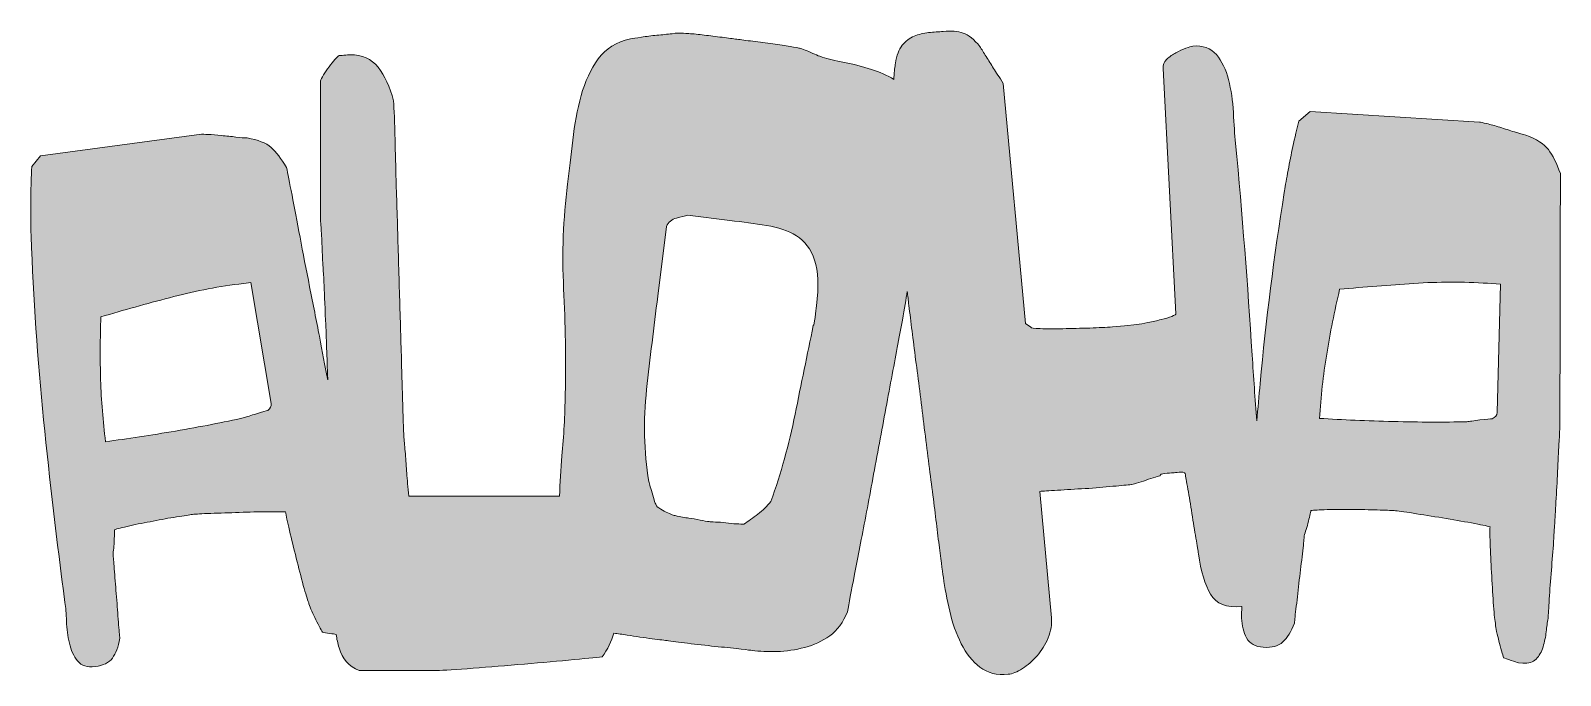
# Model space of a CAD drawing. Header units: inches. Extents: x 0 to 102, y 0 to 43.
import ezdxf

# ---------------------------------------------------------------- set-up
doc = ezdxf.new("R2010")
doc.units = ezdxf.units.IN
doc.header["$MEASUREMENT"] = 0
doc.layers.add('Layer 1', color=7, linetype='Continuous')

msp = doc.modelspace()

# ---------------------------------------------------------------- hatches: boundary and pattern name
at = {"layer": 'Layer 1', "true_color": 0xfcb950}
h = msp.add_hatch(color=31, dxfattribs=at)
h.dxf.hatch_style = 2
edge = h.paths.add_edge_path()
edge.add_spline(control_points=[(101.6, 31.33), (101.6, 32.21), (101.6, 32.86), (101.6, 33.27), (101.35, 33.96), (101.08, 34.49), (100.8, 34.86), (100.52, 35.23), (100.02, 35.55), (99.3, 35.82), (99.11, 35.86), (98.86, 35.94), (98.55, 36.03), (98.23, 36.13), (97.91, 36.23), (97.58, 36.34), (97.25, 36.44), (96.96, 36.52), (96.71, 36.58), (96.45, 36.64), (96.29, 36.68), (96.23, 36.68), (96.23, 36.68), (84.98, 37.38), (84.98, 37.38), (84.98, 37.38), (84.22, 36.75), (84.22, 36.75), (84.05, 35.99), (83.9, 35.36), (83.79, 34.86), (83.68, 34.35), (83.58, 33.83), (83.48, 33.29), (83.38, 32.75), (83.31, 32.32), (83.26, 32), (82.58, 27.75), (82.04, 23.53), (81.66, 19.32), (81.58, 18.49), (81.51, 17.67), (81.44, 16.84), (81.32, 18.3), (81.22, 19.76), (81.13, 21.21), (80.83, 25.88), (80.47, 30.56), (80.03, 35.27), (79.97, 35.86), (79.92, 36.54), (79.88, 37.32), (79.84, 38.1), (79.73, 38.83), (79.56, 39.5), (79.39, 40.17), (79.12, 40.72), (78.75, 41.16), (78.38, 41.59), (77.86, 41.79), (77.18, 41.72), (77.09, 41.71), (76.93, 41.67), (76.72, 41.59), (76.51, 41.51), (76.3, 41.41), (76.07, 41.29), (75.85, 41.17), (75.64, 41.03), (75.46, 40.85), (75.27, 40.67), (75.19, 40.47), (75.21, 40.24), (75.21, 40.24), (76.07, 23.95), (76.07, 23.95), (76.08, 23.92), (75.98, 23.86), (75.79, 23.78), (75.59, 23.7), (75.36, 23.63), (75.08, 23.57), (74.81, 23.5), (74.52, 23.44), (74.21, 23.37), (73.9, 23.3), (73.66, 23.26), (73.47, 23.24), (73.47, 23.24), (72.64, 23.16), (72.64, 23.16), (72.64, 23.16), (71.85, 23.09), (71.85, 23.09), (71.45, 23.05), (70.94, 23.03), (70.34, 23.01), (69.73, 22.99), (69.14, 22.98), (68.56, 22.96), (67.99, 22.94), (67.49, 22.95), (67.06, 22.97), (66.64, 22.99), (66.43, 23.02), (66.42, 23.06), (66.42, 23.06), (66.07, 23.32), (66.07, 23.32), (66.07, 23.32), (64.59, 39.25), (64.59, 39.25), (64.33, 39.66), (64.12, 39.99), (63.95, 40.25), (63.79, 40.51), (63.63, 40.77), (63.46, 41.03), (63.3, 41.29), (63.16, 41.51), (63.05, 41.7), (62.66, 42.17), (62.29, 42.47), (61.93, 42.59), (61.58, 42.72), (61.14, 42.76), (60.61, 42.7), (60.3, 42.68), (59.98, 42.65), (59.64, 42.62), (59.3, 42.59), (58.98, 42.51), (58.68, 42.38), (58.38, 42.26), (58.11, 42.05), (57.89, 41.78), (57.67, 41.5), (57.52, 41.1), (57.44, 40.59), (57.4, 40.39), (57.36, 40.07), (57.34, 39.64), (57.34, 39.59), (57.34, 39.55), (57.34, 39.51), (56.88, 39.78), (56.38, 40.01), (55.84, 40.18), (55.25, 40.37), (54.65, 40.53), (54.05, 40.64), (53.45, 40.75), (52.96, 40.88), (52.57, 41), (52.54, 41.01), (52.45, 41.04), (52.31, 41.09), (52.16, 41.15), (52, 41.22), (51.82, 41.3), (51.65, 41.38), (51.48, 41.45), (51.32, 41.51), (51.16, 41.57), (51.06, 41.6), (51.03, 41.6), (50.97, 41.61), (50.77, 41.64), (50.44, 41.71), (50.11, 41.77), (49.73, 41.83), (49.29, 41.88), (48.85, 41.94), (48.41, 41.99), (47.97, 42.05), (47.53, 42.1), (47.17, 42.15), (46.9, 42.18), (46.66, 42.21), (46.33, 42.26), (45.92, 42.31), (45.51, 42.36), (45.12, 42.41), (44.74, 42.46), (44.36, 42.5), (44.02, 42.54), (43.71, 42.56), (43.41, 42.58), (43.24, 42.59), (43.21, 42.59), (43.12, 42.6), (42.92, 42.59), (42.6, 42.55), (42.29, 42.51), (41.95, 42.48), (41.6, 42.45), (41.24, 42.41), (40.89, 42.37), (40.56, 42.32), (40.23, 42.26), (39.99, 42.22), (39.83, 42.21), (38.91, 42.01), (38.2, 41.57), (37.7, 40.88), (37.2, 40.18), (36.82, 39.37), (36.56, 38.44), (36.3, 37.5), (36.12, 36.51), (36, 35.48), (35.89, 34.45), (35.77, 33.48), (35.66, 32.56), (35.37, 30.27), (35.28, 27.96), (35.4, 25.62), (35.52, 23.28), (35.56, 20.95), (35.51, 18.63), (35.48, 17.2), (35.41, 15.83), (35.29, 14.53), (35.21, 13.62), (35.16, 12.72), (35.13, 11.84), (35.13, 11.84), (25.11, 11.84), (25.11, 11.84), (25.05, 12.44), (25.01, 12.95), (24.98, 13.37), (24.95, 13.79), (24.92, 14.22), (24.89, 14.66), (24.85, 15.09), (24.82, 15.45), (24.79, 15.73), (24.76, 16.29), (24.73, 17.16), (24.7, 18.31), (24.67, 19.47), (24.63, 20.79), (24.59, 22.27), (24.54, 23.75), (24.5, 25.3), (24.45, 26.92), (24.4, 28.53), (24.36, 30.07), (24.31, 31.53), (24.27, 32.99), (24.23, 34.31), (24.2, 35.49), (24.17, 36.67), (24.14, 37.54), (24.11, 38.1), (23.86, 39.02), (23.52, 39.76), (23.08, 40.32), (22.63, 40.88), (22.01, 41.15), (21.22, 41.15), (21.13, 41.15), (20.99, 41.14), (20.81, 41.12), (20.62, 41.11), (20.51, 41.1), (20.48, 41.1), (20.42, 41.05), (20.33, 40.97), (20.21, 40.83), (20.09, 40.69), (19.96, 40.53), (19.82, 40.35), (19.68, 40.17), (19.56, 39.99), (19.45, 39.81), (19.35, 39.63), (19.28, 39.5), (19.25, 39.42), (19.25, 39.42), (19.25, 34.86), (19.25, 34.86), (19.25, 34.86), (19.25, 30.42), (19.25, 30.42), (19.25, 30.3), (19.26, 30.03), (19.29, 29.61), (19.32, 29.19), (19.35, 28.73), (19.36, 28.24), (19.38, 27.73), (19.4, 27.28), (19.43, 26.86), (19.46, 26.44), (19.48, 26.17), (19.48, 26.05), (19.51, 25.49), (19.54, 24.64), (19.59, 23.5), (19.64, 22.36), (19.68, 21.07), (19.73, 19.63), (19.73, 19.61), (19.73, 19.58), (19.73, 19.56), (19.72, 19.59), (19.72, 19.62), (19.71, 19.66), (19.55, 20.49), (19.38, 21.42), (19.18, 22.46), (18.98, 23.49), (18.76, 24.59), (18.53, 25.75), (18.3, 26.9), (18.09, 28), (17.89, 29.04), (17.69, 30.07), (17.51, 31.01), (17.36, 31.83), (17.2, 32.66), (17.08, 33.27), (17, 33.66), (16.64, 34.26), (16.3, 34.71), (15.97, 35), (15.63, 35.3), (15.11, 35.5), (14.38, 35.63), (14.2, 35.63), (13.95, 35.65), (13.63, 35.69), (13.32, 35.72), (13, 35.76), (12.67, 35.79), (12.34, 35.83), (12.05, 35.85), (11.81, 35.86), (11.56, 35.87), (11.4, 35.88), (11.34, 35.87), (11.34, 35.87), (0.66, 34.45), (0.66, 34.45), (0.66, 34.45), (0.07, 33.73), (0.07, 33.73), (0.04, 32.99), (0.02, 32.37), (0.01, 31.87), (0, 31.38), (0, 30.87), (0.01, 30.34), (0.01, 29.82), (0.02, 29.4), (0.03, 29.1), (0.18, 24.99), (0.45, 20.92), (0.86, 16.91), (1.27, 12.89), (1.74, 8.85), (2.28, 4.79), (2.33, 4.46), (2.36, 4.04), (2.38, 3.54), (2.4, 3.03), (2.46, 2.55), (2.57, 2.08), (2.68, 1.62), (2.86, 1.23), (3.12, 0.91), (3.38, 0.58), (3.76, 0.46), (4.28, 0.53), (4.83, 0.6), (5.21, 0.79), (5.43, 1.09), (5.65, 1.4), (5.82, 1.84), (5.93, 2.41), (5.9, 2.59), (5.87, 2.95), (5.83, 3.49), (5.79, 4.02), (5.75, 4.57), (5.7, 5.16), (5.66, 5.73), (5.61, 6.29), (5.57, 6.83), (5.53, 7.36), (5.5, 7.72), (5.48, 7.9), (5.46, 7.99), (5.47, 8.11), (5.5, 8.27), (5.52, 8.43), (5.54, 8.6), (5.54, 8.79), (5.55, 8.97), (5.56, 9.14), (5.57, 9.3), (5.58, 9.46), (5.58, 9.56), (5.57, 9.62), (5.75, 9.68), (6.08, 9.76), (6.58, 9.87), (7.07, 9.99), (7.59, 10.09), (8.13, 10.19), (8.67, 10.3), (9.19, 10.39), (9.69, 10.47), (10.19, 10.55), (10.54, 10.61), (10.76, 10.63), (10.97, 10.66), (11.37, 10.68), (11.97, 10.7), (12.57, 10.72), (13.2, 10.74), (13.86, 10.77), (14.52, 10.79), (15.14, 10.81), (15.73, 10.81), (16.31, 10.81), (16.71, 10.81), (16.93, 10.81), (16.96, 10.56), (17.05, 10.15), (17.19, 9.57), (17.33, 8.98), (17.48, 8.37), (17.64, 7.73), (17.8, 7.09), (17.96, 6.49), (18.11, 5.92), (18.26, 5.35), (18.38, 4.97), (18.47, 4.77), (18.48, 4.67), (18.53, 4.53), (18.62, 4.34), (18.7, 4.16), (18.79, 3.97), (18.88, 3.78), (18.96, 3.59), (19.06, 3.4), (19.16, 3.22), (19.26, 3.03), (19.33, 2.89), (19.38, 2.81), (19.47, 2.79), (19.64, 2.76), (19.87, 2.73), (20.05, 2.71), (20.19, 2.69), (20.29, 2.67), (20.33, 2.36), (20.4, 2.06), (20.48, 1.77), (20.7, 1.05), (21.14, 0.55), (21.81, 0.27), (21.81, 0.27), (24.34, 0.27), (24.34, 0.27), (24.34, 0.27), (26.77, 0.27), (26.77, 0.27), (27.19, 0.27), (27.93, 0.31), (28.99, 0.39), (30.04, 0.47), (31.17, 0.56), (32.36, 0.66), (33.55, 0.76), (34.67, 0.86), (35.73, 0.96), (36.78, 1.06), (37.52, 1.13), (37.95, 1.17), (38.33, 1.68), (38.58, 2.21), (38.73, 2.75), (39.01, 2.71), (39.31, 2.67), (39.61, 2.62), (40.2, 2.53), (40.75, 2.45), (41.27, 2.38), (41.78, 2.32), (42.15, 2.27), (42.36, 2.24), (42.75, 2.19), (43.25, 2.13), (43.86, 2.05), (44.47, 1.98), (45.07, 1.91), (45.66, 1.85), (46.25, 1.8), (46.76, 1.74), (47.19, 1.69), (47.61, 1.64), (47.85, 1.61), (47.91, 1.6), (48.4, 1.54), (48.95, 1.52), (49.57, 1.53), (50.19, 1.55), (50.8, 1.64), (51.41, 1.8), (52.01, 1.95), (52.57, 2.21), (53.08, 2.57), (53.58, 2.94), (53.97, 3.47), (54.25, 4.17), (54.34, 4.7), (54.5, 5.53), (54.72, 6.67), (54.94, 7.8), (55.19, 9.09), (55.47, 10.53), (55.74, 11.96), (56.02, 13.48), (56.32, 15.07), (56.61, 16.66), (56.9, 18.18), (57.17, 19.64), (57.45, 21.1), (57.69, 22.39), (57.9, 23.53), (58.03, 24.29), (58.14, 24.93), (58.22, 25.44), (58.25, 25.16), (58.29, 24.85), (58.33, 24.51), (58.46, 23.44), (58.61, 22.24), (58.78, 20.9), (58.96, 19.56), (59.13, 18.15), (59.32, 16.66), (59.51, 15.16), (59.69, 13.74), (59.86, 12.41), (60.03, 11.07), (60.18, 9.86), (60.31, 8.8), (60.44, 7.73), (60.55, 6.94), (60.62, 6.44), (60.72, 5.75), (60.86, 5), (61.04, 4.21), (61.22, 3.43), (61.48, 2.71), (61.81, 2.05), (62.13, 1.39), (62.55, 0.88), (63.05, 0.49), (63.56, 0.1), (64.18, -0.05), (64.92, 0.02), (65.2, 0.04), (65.52, 0.17), (65.87, 0.4), (66.22, 0.63), (66.55, 0.91), (66.84, 1.25), (67.14, 1.59), (67.38, 1.99), (67.58, 2.44), (67.77, 2.89), (67.84, 3.33), (67.8, 3.76), (67.8, 3.76), (67.02, 12.16), (67.02, 12.16), (67.23, 12.18), (67.63, 12.21), (68.2, 12.24), (68.78, 12.28), (69.39, 12.31), (70.04, 12.35), (70.69, 12.39), (71.31, 12.44), (71.88, 12.5), (72.45, 12.55), (72.86, 12.59), (73.11, 12.61), (73.14, 12.61), (73.25, 12.64), (73.45, 12.7), (73.65, 12.76), (73.86, 12.83), (74.09, 12.91), (74.31, 12.99), (74.52, 13.05), (74.7, 13.11), (74.88, 13.17), (74.99, 13.19), (75.02, 13.2), (75.01, 13.28), (75.11, 13.33), (75.33, 13.35), (75.55, 13.37), (75.73, 13.38), (75.89, 13.4), (75.95, 13.4), (76.08, 13.42), (76.28, 13.44), (76.48, 13.46), (76.62, 13.43), (76.69, 13.35), (76.71, 13.16), (76.76, 12.81), (76.86, 12.31), (76.95, 11.81), (77.04, 11.27), (77.13, 10.69), (77.21, 10.11), (77.3, 9.56), (77.39, 9.06), (77.49, 8.56), (77.54, 8.21), (77.56, 8.02), (77.73, 6.86), (78, 5.96), (78.37, 5.33), (78.74, 4.7), (79.42, 4.43), (80.42, 4.52), (80.42, 4.52), (80.43, 4.52), (80.44, 4.52), (80.43, 4.26), (80.42, 4), (80.43, 3.75), (80.45, 3.25), (80.56, 2.81), (80.76, 2.43), (80.96, 2.05), (81.33, 1.85), (81.87, 1.81), (82.45, 1.77), (82.88, 1.89), (83.17, 2.17), (83.46, 2.44), (83.72, 2.85), (83.94, 3.42), (83.95, 3.61), (83.99, 3.98), (84.06, 4.54), (84.13, 5.09), (84.19, 5.67), (84.26, 6.28), (84.33, 6.88), (84.4, 7.46), (84.47, 8.02), (84.53, 8.58), (84.57, 8.95), (84.58, 9.14), (84.59, 9.24), (84.62, 9.36), (84.68, 9.52), (84.74, 9.68), (84.79, 9.85), (84.83, 10.04), (84.87, 10.23), (84.92, 10.4), (84.96, 10.56), (85, 10.72), (85.02, 10.83), (85.03, 10.89), (85.22, 10.91), (85.58, 10.93), (86.11, 10.95), (86.64, 10.96), (87.2, 10.97), (87.77, 10.96), (88.35, 10.96), (88.9, 10.95), (89.43, 10.93), (89.96, 10.92), (90.33, 10.9), (90.56, 10.89), (90.78, 10.87), (91.2, 10.82), (91.82, 10.72), (92.44, 10.61), (93.09, 10.51), (93.77, 10.4), (94.45, 10.29), (95.09, 10.18), (95.69, 10.07), (96.3, 9.95), (96.71, 9.87), (96.93, 9.82), (96.91, 9.57), (96.92, 9.13), (96.94, 8.5), (96.97, 7.87), (97, 7.21), (97.04, 6.53), (97.08, 5.83), (97.12, 5.18), (97.16, 4.57), (97.2, 3.96), (97.25, 3.54), (97.3, 3.31), (97.29, 3.22), (97.31, 3.06), (97.36, 2.85), (97.41, 2.64), (97.47, 2.43), (97.52, 2.22), (97.57, 2.01), (97.63, 1.79), (97.69, 1.58), (97.76, 1.37), (97.81, 1.21), (97.83, 1.12), (97.93, 1.08), (98.09, 1.02), (98.33, 0.94), (98.56, 0.86), (98.73, 0.8), (98.82, 0.77), (98.82, 0.77), (99.11, 0.75), (99.11, 0.75), (99.49, 0.73), (99.79, 0.82), (99.99, 1.03), (100.2, 1.24), (100.35, 1.51), (100.45, 1.84), (100.55, 2.17), (100.62, 2.51), (100.66, 2.84), (100.69, 3.17), (100.73, 3.47), (100.78, 3.72), (100.8, 3.97), (100.82, 4.41), (100.86, 5.01), (100.9, 5.62), (100.95, 6.26), (101, 6.93), (101.06, 7.6), (101.11, 8.23), (101.15, 8.84), (101.18, 9.45), (101.21, 9.88), (101.23, 10.13), (101.25, 10.52), (101.28, 11.04), (101.32, 11.72), (101.36, 12.38), (101.4, 13.06), (101.42, 13.73), (101.45, 14.4), (101.48, 14.99), (101.51, 15.5), (101.54, 16.01), (101.56, 16.31), (101.57, 16.41), (101.56, 16.83), (101.56, 17.47), (101.56, 18.35), (101.57, 19.24), (101.58, 20.23), (101.58, 21.34), (101.58, 22.44), (101.58, 23.61), (101.58, 24.84), (101.58, 26.08), (101.58, 27.25), (101.58, 28.35), (101.58, 29.45), (101.59, 30.45), (101.6, 31.33)], knot_values=[0, 0, 0, 0, 1, 1, 1, 2, 2, 2, 3, 3, 3, 4, 4, 4, 5, 5, 5, 6, 6, 6, 7, 7, 7, 8, 8, 8, 9, 9, 9, 10, 10, 10, 11, 11, 11, 12, 12, 12, 13, 13, 13, 14, 14, 14, 15, 15, 15, 16, 16, 16, 17, 17, 17, 18, 18, 18, 19, 19, 19, 20, 20, 20, 21, 21, 21, 22, 22, 22, 23, 23, 23, 24, 24, 24, 25, 25, 25, 26, 26, 26, 27, 27, 27, 28, 28, 28, 29, 29, 29, 30, 30, 30, 31, 31, 31, 32, 32, 32, 33, 33, 33, 34, 34, 34, 35, 35, 35, 36, 36, 36, 37, 37, 37, 38, 38, 38, 39, 39, 39, 40, 40, 40, 41, 41, 41, 42, 42, 42, 43, 43, 43, 44, 44, 44, 45, 45, 45, 46, 46, 46, 47, 47, 47, 48, 48, 48, 49, 49, 49, 50, 50, 50, 51, 51, 51, 52, 52, 52, 53, 53, 53, 54, 54, 54, 55, 55, 55, 56, 56, 56, 57, 57, 57, 58, 58, 58, 59, 59, 59, 60, 60, 60, 61, 61, 61, 62, 62, 62, 63, 63, 63, 64, 64, 64, 65, 65, 65, 66, 66, 66, 67, 67, 67, 68, 68, 68, 69, 69, 69, 70, 70, 70, 71, 71, 71, 72, 72, 72, 73, 73, 73, 74, 74, 74, 75, 75, 75, 76, 76, 76, 77, 77, 77, 78, 78, 78, 79, 79, 79, 80, 80, 80, 81, 81, 81, 82, 82, 82, 83, 83, 83, 84, 84, 84, 85, 85, 85, 86, 86, 86, 87, 87, 87, 88, 88, 88, 89, 89, 89, 90, 90, 90, 91, 91, 91, 92, 92, 92, 93, 93, 93, 94, 94, 94, 95, 95, 95, 96, 96, 96, 97, 97, 97, 98, 98, 98, 99, 99, 99, 100, 100, 100, 101, 101, 101, 102, 102, 102, 103, 103, 103, 104, 104, 104, 105, 105, 105, 106, 106, 106, 107, 107, 107, 108, 108, 108, 109, 109, 109, 110, 110, 110, 111, 111, 111, 112, 112, 112, 113, 113, 113, 114, 114, 114, 115, 115, 115, 116, 116, 116, 117, 117, 117, 118, 118, 118, 119, 119, 119, 120, 120, 120, 121, 121, 121, 122, 122, 122, 123, 123, 123, 124, 124, 124, 125, 125, 125, 126, 126, 126, 127, 127, 127, 128, 128, 128, 129, 129, 129, 130, 130, 130, 131, 131, 131, 132, 132, 132, 133, 133, 133, 134, 134, 134, 135, 135, 135, 136, 136, 136, 137, 137, 137, 138, 138, 138, 139, 139, 139, 140, 140, 140, 141, 141, 141, 142, 142, 142, 143, 143, 143, 144, 144, 144, 145, 145, 145, 146, 146, 146, 147, 147, 147, 148, 148, 148, 149, 149, 149, 150, 150, 150, 151, 151, 151, 152, 152, 152, 153, 153, 153, 154, 154, 154, 155, 155, 155, 156, 156, 156, 157, 157, 157, 158, 158, 158, 159, 159, 159, 160, 160, 160, 161, 161, 161, 162, 162, 162, 163, 163, 163, 164, 164, 164, 165, 165, 165, 166, 166, 166, 167, 167, 167, 168, 168, 168, 169, 169, 169, 170, 170, 170, 171, 171, 171, 172, 172, 172, 173, 173, 173, 174, 174, 174, 175, 175, 175, 176, 176, 176, 177, 177, 177, 178, 178, 178, 179, 179, 179, 180, 180, 180, 181, 181, 181, 182, 182, 182, 183, 183, 183, 184, 184, 184, 185, 185, 185, 186, 186, 186, 187, 187, 187, 188, 188, 188, 189, 189, 189, 190, 190, 190, 191, 191, 191, 192, 192, 192, 193, 193, 193, 194, 194, 194, 195, 195, 195, 196, 196, 196, 197, 197, 197, 198, 198, 198, 199, 199, 199, 200, 200, 200, 201, 201, 201, 202, 202, 202, 203, 203, 203, 204, 204, 204, 205, 205, 205, 206, 206, 206, 207, 207, 207, 208, 208, 208, 209, 209, 209, 210, 210, 210, 211, 211, 211, 212, 212, 212, 213, 213, 213, 214, 214, 214, 215, 215, 215, 216, 216, 216, 217, 217, 217, 218, 218, 218, 219, 219, 219, 220, 220, 220, 221, 221, 221, 222, 222, 222, 223, 223, 223, 224, 224, 224, 225, 225, 225, 226, 226, 226, 227, 227, 227, 228, 228, 228, 229, 229, 229, 230, 230, 230, 231, 231, 231, 232, 232, 232, 233, 233, 233, 234, 234, 234, 235, 235, 235, 236, 236, 236, 237, 237, 237, 238, 238, 238, 239, 239, 239, 240, 240, 240, 241, 241, 241, 242, 242, 242, 243, 243, 243, 244, 244, 244, 245, 245, 245, 246, 246, 246, 247, 247, 247, 248, 248, 248, 249, 249, 249, 250, 250, 250, 251, 251, 251, 252, 252, 252, 253, 253, 253, 254, 254, 254, 255, 255, 255, 256, 256, 256, 257, 257, 257, 258, 258, 258, 259, 259, 259, 260, 260, 260, 261, 261, 261, 262, 262, 262, 262], degree=3, periodic=1)
edge = h.paths.add_edge_path()
edge.add_spline(control_points=[(15.76, 17.54), (15.64, 17.52), (15.39, 17.45), (15, 17.32), (14.62, 17.2), (14.35, 17.11), (14.21, 17.06), (12.8, 16.75), (11.27, 16.45), (9.63, 16.17), (7.99, 15.89), (6.44, 15.66), (4.98, 15.46), (4.8, 16.83), (4.69, 18.19), (4.65, 19.56), (4.61, 20.93), (4.61, 22.32), (4.67, 23.75), (6.18, 24.2), (7.7, 24.62), (9.22, 25.02), (10.74, 25.42), (12.27, 25.73), (13.82, 25.93), (13.82, 25.93), (14.63, 26.04), (14.63, 26.04), (14.63, 26.04), (15.98, 17.99), (15.98, 17.99), (16, 17.83), (15.93, 17.69), (15.76, 17.54)], knot_values=[0, 0, 0, 0, 1, 1, 1, 2, 2, 2, 3, 3, 3, 4, 4, 4, 5, 5, 5, 6, 6, 6, 7, 7, 7, 8, 8, 8, 9, 9, 9, 10, 10, 10, 11, 11, 11, 11], degree=3, periodic=1)
edge = h.paths.add_edge_path()
edge.add_spline(control_points=[(52.19, 24.48), (52.17, 24.29), (52.14, 24.04), (52.1, 23.71), (52.06, 23.39), (52.02, 23.21), (51.98, 23.17), (51.58, 21.25), (51.18, 19.28), (50.77, 17.28), (50.37, 15.28), (49.83, 13.35), (49.17, 11.5), (48.91, 11.18), (48.62, 10.9), (48.3, 10.65), (47.97, 10.4), (47.66, 10.18), (47.36, 9.98), (47.27, 9.99), (47.11, 10), (46.88, 10.01), (46.65, 10.02), (46.41, 10.04), (46.17, 10.08), (45.92, 10.11), (45.7, 10.12), (45.48, 10.13), (45.27, 10.14), (45.13, 10.15), (45.07, 10.16), (44.92, 10.17), (44.71, 10.21), (44.46, 10.26), (44.2, 10.31), (43.95, 10.36), (43.71, 10.39), (43.47, 10.42), (43.17, 10.47), (42.81, 10.56), (42.66, 10.58), (42.42, 10.67), (42.08, 10.85), (41.75, 11.03), (41.59, 11.14), (41.59, 11.18), (41.54, 11.22), (41.44, 11.46), (41.32, 11.91), (41.19, 12.35), (41.1, 12.65), (41.06, 12.81), (40.73, 14.83), (40.68, 16.87), (40.91, 18.93), (41.14, 21), (41.39, 23.06), (41.65, 25.12), (41.65, 25.12), (42.23, 29.75), (42.23, 29.75), (42.36, 30.05), (42.59, 30.23), (42.9, 30.31), (43.22, 30.38), (43.46, 30.45), (43.62, 30.51), (43.62, 30.51), (46.44, 30.15), (46.44, 30.15), (47.29, 30.05), (48.1, 29.93), (48.87, 29.81), (49.64, 29.7), (50.31, 29.47), (50.86, 29.13), (51.42, 28.79), (51.82, 28.25), (52.07, 27.52), (52.32, 26.79), (52.36, 25.78), (52.19, 24.48)], knot_values=[0, 0, 0, 0, 1, 1, 1, 2, 2, 2, 3, 3, 3, 4, 4, 4, 5, 5, 5, 6, 6, 6, 7, 7, 7, 8, 8, 8, 9, 9, 9, 10, 10, 10, 11, 11, 11, 12, 12, 12, 13, 13, 13, 14, 14, 14, 15, 15, 15, 16, 16, 16, 17, 17, 17, 18, 18, 18, 19, 19, 19, 20, 20, 20, 21, 21, 21, 22, 22, 22, 23, 23, 23, 24, 24, 24, 25, 25, 25, 26, 26, 26, 27, 27, 27, 27], degree=3, periodic=1)
edge = h.paths.add_edge_path()
edge.add_spline(control_points=[(97.4, 17.39), (97.39, 17.22), (97.28, 17.09), (97.08, 16.97), (96.95, 16.98), (96.68, 16.96), (96.26, 16.91), (95.84, 16.85), (95.55, 16.81), (95.39, 16.79), (93.88, 16.75), (92.25, 16.76), (90.51, 16.8), (88.77, 16.85), (87.13, 16.91), (85.6, 17.01), (85.69, 18.44), (85.85, 19.87), (86.08, 21.28), (86.31, 22.69), (86.6, 24.13), (86.94, 25.58), (88.59, 25.73), (90.23, 25.86), (91.87, 25.97), (93.51, 26.08), (95.14, 26.08), (96.77, 25.98), (96.77, 25.98), (97.63, 25.93), (97.63, 25.93), (97.63, 25.93), (97.4, 17.39), (97.4, 17.39)], knot_values=[0, 0, 0, 0, 1, 1, 1, 2, 2, 2, 3, 3, 3, 4, 4, 4, 5, 5, 5, 6, 6, 6, 7, 7, 7, 8, 8, 8, 9, 9, 9, 10, 10, 10, 11, 11, 11, 11], degree=3, periodic=1)

# ---------------------------------------------------------------- linework, layer by layer
at = {"layer": 'Layer 1', "lineweight": 0}
for points, knots in [([(101.6, 31.33), (101.6, 32.21), (101.6, 32.86), (101.6, 33.27), (101.35, 33.96), (101.08, 34.49), (100.8, 34.86), (100.52, 35.23), (100.02, 35.55), (99.3, 35.82), (99.11, 35.86), (98.86, 35.94), (98.55, 36.03), (98.23, 36.13), (97.91, 36.23), (97.58, 36.34), (97.25, 36.44), (96.96, 36.52), (96.71, 36.58), (96.45, 36.64), (96.29, 36.68), (96.23, 36.68), (96.23, 36.68), (84.98, 37.38), (84.98, 37.38), (84.98, 37.38), (84.22, 36.75), (84.22, 36.75), (84.05, 35.99), (83.9, 35.36), (83.79, 34.86), (83.68, 34.35), (83.58, 33.83), (83.48, 33.29), (83.38, 32.75), (83.31, 32.32), (83.26, 32), (82.58, 27.75), (82.04, 23.53), (81.66, 19.32), (81.58, 18.49), (81.51, 17.67), (81.44, 16.84), (81.32, 18.3), (81.22, 19.76), (81.13, 21.21), (80.83, 25.88), (80.47, 30.56), (80.03, 35.27), (79.97, 35.86), (79.92, 36.54), (79.88, 37.32), (79.84, 38.1), (79.73, 38.83), (79.56, 39.5), (79.39, 40.17), (79.12, 40.72), (78.75, 41.16), (78.38, 41.59), (77.86, 41.79), (77.18, 41.72), (77.09, 41.71), (76.93, 41.67), (76.72, 41.59), (76.51, 41.51), (76.3, 41.41), (76.07, 41.29), (75.85, 41.17), (75.64, 41.03), (75.46, 40.85), (75.27, 40.67), (75.19, 40.47), (75.21, 40.24), (75.21, 40.24), (76.07, 23.95), (76.07, 23.95), (76.08, 23.92), (75.98, 23.86), (75.79, 23.78), (75.59, 23.7), (75.36, 23.63), (75.08, 23.57), (74.81, 23.5), (74.52, 23.44), (74.21, 23.37), (73.9, 23.3), (73.66, 23.26), (73.47, 23.24), (73.47, 23.24), (72.64, 23.16), (72.64, 23.16), (72.64, 23.16), (71.85, 23.09), (71.85, 23.09), (71.45, 23.05), (70.94, 23.03), (70.34, 23.01), (69.73, 22.99), (69.14, 22.98), (68.56, 22.96), (67.99, 22.94), (67.49, 22.95), (67.06, 22.97), (66.64, 22.99), (66.43, 23.02), (66.42, 23.06), (66.42, 23.06), (66.07, 23.32), (66.07, 23.32), (66.07, 23.32), (64.59, 39.25), (64.59, 39.25), (64.33, 39.66), (64.12, 39.99), (63.95, 40.25), (63.79, 40.51), (63.63, 40.77), (63.46, 41.03), (63.3, 41.29), (63.16, 41.51), (63.05, 41.7), (62.66, 42.17), (62.29, 42.47), (61.93, 42.59), (61.58, 42.72), (61.14, 42.76), (60.61, 42.7), (60.3, 42.68), (59.98, 42.65), (59.64, 42.62), (59.3, 42.59), (58.98, 42.51), (58.68, 42.38), (58.38, 42.26), (58.11, 42.05), (57.89, 41.78), (57.67, 41.5), (57.52, 41.1), (57.44, 40.59), (57.4, 40.39), (57.36, 40.07), (57.34, 39.64), (57.34, 39.59), (57.34, 39.55), (57.34, 39.51), (56.88, 39.78), (56.38, 40.01), (55.84, 40.18), (55.25, 40.37), (54.65, 40.53), (54.05, 40.64), (53.45, 40.75), (52.96, 40.88), (52.57, 41), (52.54, 41.01), (52.45, 41.04), (52.31, 41.09), (52.16, 41.15), (52, 41.22), (51.82, 41.3), (51.65, 41.38), (51.48, 41.45), (51.32, 41.51), (51.16, 41.57), (51.06, 41.6), (51.03, 41.6), (50.97, 41.61), (50.77, 41.64), (50.44, 41.71), (50.11, 41.77), (49.73, 41.83), (49.29, 41.88), (48.85, 41.94), (48.41, 41.99), (47.97, 42.05), (47.53, 42.1), (47.17, 42.15), (46.9, 42.18), (46.66, 42.21), (46.33, 42.26), (45.92, 42.31), (45.51, 42.36), (45.12, 42.41), (44.74, 42.46), (44.36, 42.5), (44.02, 42.54), (43.71, 42.56), (43.41, 42.58), (43.24, 42.59), (43.21, 42.59), (43.12, 42.6), (42.92, 42.59), (42.6, 42.55), (42.29, 42.51), (41.95, 42.48), (41.6, 42.45), (41.24, 42.41), (40.89, 42.37), (40.56, 42.32), (40.23, 42.26), (39.99, 42.22), (39.83, 42.21), (38.91, 42.01), (38.2, 41.57), (37.7, 40.88), (37.2, 40.18), (36.82, 39.37), (36.56, 38.44), (36.3, 37.5), (36.12, 36.51), (36, 35.48), (35.89, 34.45), (35.77, 33.48), (35.66, 32.56), (35.37, 30.27), (35.28, 27.96), (35.4, 25.62), (35.52, 23.28), (35.56, 20.95), (35.51, 18.63), (35.48, 17.2), (35.41, 15.83), (35.29, 14.53), (35.21, 13.62), (35.16, 12.72), (35.13, 11.84), (35.13, 11.84), (25.11, 11.84), (25.11, 11.84), (25.05, 12.44), (25.01, 12.95), (24.98, 13.37), (24.95, 13.79), (24.92, 14.22), (24.89, 14.66), (24.85, 15.09), (24.82, 15.45), (24.79, 15.73), (24.76, 16.29), (24.73, 17.16), (24.7, 18.31), (24.67, 19.47), (24.63, 20.79), (24.59, 22.27), (24.54, 23.75), (24.5, 25.3), (24.45, 26.92), (24.4, 28.53), (24.36, 30.07), (24.31, 31.53), (24.27, 32.99), (24.23, 34.31), (24.2, 35.49), (24.17, 36.67), (24.14, 37.54), (24.11, 38.1), (23.86, 39.02), (23.52, 39.76), (23.08, 40.32), (22.63, 40.88), (22.01, 41.15), (21.22, 41.15), (21.13, 41.15), (20.99, 41.14), (20.81, 41.12), (20.62, 41.11), (20.51, 41.1), (20.48, 41.1), (20.42, 41.05), (20.33, 40.97), (20.21, 40.83), (20.09, 40.69), (19.96, 40.53), (19.82, 40.35), (19.68, 40.17), (19.56, 39.99), (19.45, 39.81), (19.35, 39.63), (19.28, 39.5), (19.25, 39.42), (19.25, 39.42), (19.25, 34.86), (19.25, 34.86), (19.25, 34.86), (19.25, 30.42), (19.25, 30.42), (19.25, 30.3), (19.26, 30.03), (19.29, 29.61), (19.32, 29.19), (19.35, 28.73), (19.36, 28.24), (19.38, 27.73), (19.4, 27.28), (19.43, 26.86), (19.46, 26.44), (19.48, 26.17), (19.48, 26.05), (19.51, 25.49), (19.54, 24.64), (19.59, 23.5), (19.64, 22.36), (19.68, 21.07), (19.73, 19.63), (19.73, 19.61), (19.73, 19.58), (19.73, 19.56), (19.72, 19.59), (19.72, 19.62), (19.71, 19.66), (19.55, 20.49), (19.38, 21.42), (19.18, 22.46), (18.98, 23.49), (18.76, 24.59), (18.53, 25.75), (18.3, 26.9), (18.09, 28), (17.89, 29.04), (17.69, 30.07), (17.51, 31.01), (17.36, 31.83), (17.2, 32.66), (17.08, 33.27), (17, 33.66), (16.64, 34.26), (16.3, 34.71), (15.97, 35), (15.63, 35.3), (15.11, 35.5), (14.38, 35.63), (14.2, 35.63), (13.95, 35.65), (13.63, 35.69), (13.32, 35.72), (13, 35.76), (12.67, 35.79), (12.34, 35.83), (12.05, 35.85), (11.81, 35.86), (11.56, 35.87), (11.4, 35.88), (11.34, 35.87), (11.34, 35.87), (0.66, 34.45), (0.66, 34.45), (0.66, 34.45), (0.07, 33.73), (0.07, 33.73), (0.04, 32.99), (0.02, 32.37), (0.01, 31.87), (0, 31.38), (0, 30.87), (0.01, 30.34), (0.01, 29.82), (0.02, 29.4), (0.03, 29.1), (0.18, 24.99), (0.45, 20.92), (0.86, 16.91), (1.27, 12.89), (1.74, 8.85), (2.28, 4.79), (2.33, 4.46), (2.36, 4.04), (2.38, 3.54), (2.4, 3.03), (2.46, 2.55), (2.57, 2.08), (2.68, 1.62), (2.86, 1.23), (3.12, 0.91), (3.38, 0.58), (3.76, 0.46), (4.28, 0.53), (4.83, 0.6), (5.21, 0.79), (5.43, 1.09), (5.65, 1.4), (5.82, 1.84), (5.93, 2.41), (5.9, 2.59), (5.87, 2.95), (5.83, 3.49), (5.79, 4.02), (5.75, 4.57), (5.7, 5.16), (5.66, 5.73), (5.61, 6.29), (5.57, 6.83), (5.53, 7.36), (5.5, 7.72), (5.48, 7.9), (5.46, 7.99), (5.47, 8.11), (5.5, 8.27), (5.52, 8.43), (5.54, 8.6), (5.54, 8.79), (5.55, 8.97), (5.56, 9.14), (5.57, 9.3), (5.58, 9.46), (5.58, 9.56), (5.57, 9.62), (5.75, 9.68), (6.08, 9.76), (6.58, 9.87), (7.07, 9.99), (7.59, 10.09), (8.13, 10.19), (8.67, 10.3), (9.19, 10.39), (9.69, 10.47), (10.19, 10.55), (10.54, 10.61), (10.76, 10.63), (10.97, 10.66), (11.37, 10.68), (11.97, 10.7), (12.57, 10.72), (13.2, 10.74), (13.86, 10.77), (14.52, 10.79), (15.14, 10.81), (15.73, 10.81), (16.31, 10.81), (16.71, 10.81), (16.93, 10.81), (16.96, 10.56), (17.05, 10.15), (17.19, 9.57), (17.33, 8.98), (17.48, 8.37), (17.64, 7.73), (17.8, 7.09), (17.96, 6.49), (18.11, 5.92), (18.26, 5.35), (18.38, 4.97), (18.47, 4.77), (18.48, 4.67), (18.53, 4.53), (18.62, 4.34), (18.7, 4.16), (18.79, 3.97), (18.88, 3.78), (18.96, 3.59), (19.06, 3.4), (19.16, 3.22), (19.26, 3.03), (19.33, 2.89), (19.38, 2.81), (19.47, 2.79), (19.64, 2.76), (19.87, 2.73), (20.05, 2.71), (20.19, 2.69), (20.29, 2.67), (20.33, 2.36), (20.4, 2.06), (20.48, 1.77), (20.7, 1.05), (21.14, 0.55), (21.81, 0.27), (21.81, 0.27), (24.34, 0.27), (24.34, 0.27), (24.34, 0.27), (26.77, 0.27), (26.77, 0.27), (27.19, 0.27), (27.93, 0.31), (28.99, 0.39), (30.04, 0.47), (31.17, 0.56), (32.36, 0.66), (33.55, 0.76), (34.67, 0.86), (35.73, 0.96), (36.78, 1.06), (37.52, 1.13), (37.95, 1.17), (38.33, 1.68), (38.58, 2.21), (38.73, 2.75), (39.01, 2.71), (39.31, 2.67), (39.61, 2.62), (40.2, 2.53), (40.75, 2.45), (41.27, 2.38), (41.78, 2.32), (42.15, 2.27), (42.36, 2.24), (42.75, 2.19), (43.25, 2.13), (43.86, 2.05), (44.47, 1.98), (45.07, 1.91), (45.66, 1.85), (46.25, 1.8), (46.76, 1.74), (47.19, 1.69), (47.61, 1.64), (47.85, 1.61), (47.91, 1.6), (48.4, 1.54), (48.95, 1.52), (49.57, 1.53), (50.19, 1.55), (50.8, 1.64), (51.41, 1.8), (52.01, 1.95), (52.57, 2.21), (53.08, 2.57), (53.58, 2.94), (53.97, 3.47), (54.25, 4.17), (54.34, 4.7), (54.5, 5.53), (54.72, 6.67), (54.94, 7.8), (55.19, 9.09), (55.47, 10.53), (55.74, 11.96), (56.02, 13.48), (56.32, 15.07), (56.61, 16.66), (56.9, 18.18), (57.17, 19.64), (57.45, 21.1), (57.69, 22.39), (57.9, 23.53), (58.03, 24.29), (58.14, 24.93), (58.22, 25.44), (58.25, 25.16), (58.29, 24.85), (58.33, 24.51), (58.46, 23.44), (58.61, 22.24), (58.78, 20.9), (58.96, 19.56), (59.13, 18.15), (59.32, 16.66), (59.51, 15.16), (59.69, 13.74), (59.86, 12.41), (60.03, 11.07), (60.18, 9.86), (60.31, 8.8), (60.44, 7.73), (60.55, 6.94), (60.62, 6.44), (60.72, 5.75), (60.86, 5), (61.04, 4.21), (61.22, 3.43), (61.48, 2.71), (61.81, 2.05), (62.13, 1.39), (62.55, 0.88), (63.05, 0.49), (63.56, 0.1), (64.18, -0.05), (64.92, 0.02), (65.2, 0.04), (65.52, 0.17), (65.87, 0.4), (66.22, 0.63), (66.55, 0.91), (66.84, 1.25), (67.14, 1.59), (67.38, 1.99), (67.58, 2.44), (67.77, 2.89), (67.84, 3.33), (67.8, 3.76), (67.8, 3.76), (67.02, 12.16), (67.02, 12.16), (67.23, 12.18), (67.63, 12.21), (68.2, 12.24), (68.78, 12.28), (69.39, 12.31), (70.04, 12.35), (70.69, 12.39), (71.31, 12.44), (71.88, 12.5), (72.45, 12.55), (72.86, 12.59), (73.11, 12.61), (73.14, 12.61), (73.25, 12.64), (73.45, 12.7), (73.65, 12.76), (73.86, 12.83), (74.09, 12.91), (74.31, 12.99), (74.52, 13.05), (74.7, 13.11), (74.88, 13.17), (74.99, 13.19), (75.02, 13.2), (75.01, 13.28), (75.11, 13.33), (75.33, 13.35), (75.55, 13.37), (75.73, 13.38), (75.89, 13.4), (75.95, 13.4), (76.08, 13.42), (76.28, 13.44), (76.48, 13.46), (76.62, 13.43), (76.69, 13.35), (76.71, 13.16), (76.76, 12.81), (76.86, 12.31), (76.95, 11.81), (77.04, 11.27), (77.13, 10.69), (77.21, 10.11), (77.3, 9.56), (77.39, 9.06), (77.49, 8.56), (77.54, 8.21), (77.56, 8.02), (77.73, 6.86), (78, 5.96), (78.37, 5.33), (78.74, 4.7), (79.42, 4.43), (80.42, 4.52), (80.42, 4.52), (80.43, 4.52), (80.44, 4.52), (80.43, 4.26), (80.42, 4), (80.43, 3.75), (80.45, 3.25), (80.56, 2.81), (80.76, 2.43), (80.96, 2.05), (81.33, 1.85), (81.87, 1.81), (82.45, 1.77), (82.88, 1.89), (83.17, 2.17), (83.46, 2.44), (83.72, 2.85), (83.94, 3.42), (83.95, 3.61), (83.99, 3.98), (84.06, 4.54), (84.13, 5.09), (84.19, 5.67), (84.26, 6.28), (84.33, 6.88), (84.4, 7.46), (84.47, 8.02), (84.53, 8.58), (84.57, 8.95), (84.58, 9.14), (84.59, 9.24), (84.62, 9.36), (84.68, 9.52), (84.74, 9.68), (84.79, 9.85), (84.83, 10.04), (84.87, 10.23), (84.92, 10.4), (84.96, 10.56), (85, 10.72), (85.02, 10.83), (85.03, 10.89), (85.22, 10.91), (85.58, 10.93), (86.11, 10.95), (86.64, 10.96), (87.2, 10.97), (87.77, 10.96), (88.35, 10.96), (88.9, 10.95), (89.43, 10.93), (89.96, 10.92), (90.33, 10.9), (90.56, 10.89), (90.78, 10.87), (91.2, 10.82), (91.82, 10.72), (92.44, 10.61), (93.09, 10.51), (93.77, 10.4), (94.45, 10.29), (95.09, 10.18), (95.69, 10.07), (96.3, 9.95), (96.71, 9.87), (96.93, 9.82), (96.91, 9.57), (96.92, 9.13), (96.94, 8.5), (96.97, 7.87), (97, 7.21), (97.04, 6.53), (97.08, 5.83), (97.12, 5.18), (97.16, 4.57), (97.2, 3.96), (97.25, 3.54), (97.3, 3.31), (97.29, 3.22), (97.31, 3.06), (97.36, 2.85), (97.41, 2.64), (97.47, 2.43), (97.52, 2.22), (97.57, 2.01), (97.63, 1.79), (97.69, 1.58), (97.76, 1.37), (97.81, 1.21), (97.83, 1.12), (97.93, 1.08), (98.09, 1.02), (98.33, 0.94), (98.56, 0.86), (98.73, 0.8), (98.82, 0.77), (98.82, 0.77), (99.11, 0.75), (99.11, 0.75), (99.49, 0.73), (99.79, 0.82), (99.99, 1.03), (100.2, 1.24), (100.35, 1.51), (100.45, 1.84), (100.55, 2.17), (100.62, 2.51), (100.66, 2.84), (100.69, 3.17), (100.73, 3.47), (100.78, 3.72), (100.8, 3.97), (100.82, 4.41), (100.86, 5.01), (100.9, 5.62), (100.95, 6.26), (101, 6.93), (101.06, 7.6), (101.11, 8.23), (101.15, 8.84), (101.18, 9.45), (101.21, 9.88), (101.23, 10.13), (101.25, 10.52), (101.28, 11.04), (101.32, 11.72), (101.36, 12.38), (101.4, 13.06), (101.42, 13.73), (101.45, 14.4), (101.48, 14.99), (101.51, 15.5), (101.54, 16.01), (101.56, 16.31), (101.57, 16.41), (101.56, 16.83), (101.56, 17.47), (101.56, 18.35), (101.57, 19.24), (101.58, 20.23), (101.58, 21.34), (101.58, 22.44), (101.58, 23.61), (101.58, 24.84), (101.58, 26.08), (101.58, 27.25), (101.58, 28.35), (101.58, 29.45), (101.59, 30.45), (101.6, 31.33)], [0, 0, 0, 0, 1, 1, 1, 2, 2, 2, 3, 3, 3, 4, 4, 4, 5, 5, 5, 6, 6, 6, 7, 7, 7, 8, 8, 8, 9, 9, 9, 10, 10, 10, 11, 11, 11, 12, 12, 12, 13, 13, 13, 14, 14, 14, 15, 15, 15, 16, 16, 16, 17, 17, 17, 18, 18, 18, 19, 19, 19, 20, 20, 20, 21, 21, 21, 22, 22, 22, 23, 23, 23, 24, 24, 24, 25, 25, 25, 26, 26, 26, 27, 27, 27, 28, 28, 28, 29, 29, 29, 30, 30, 30, 31, 31, 31, 32, 32, 32, 33, 33, 33, 34, 34, 34, 35, 35, 35, 36, 36, 36, 37, 37, 37, 38, 38, 38, 39, 39, 39, 40, 40, 40, 41, 41, 41, 42, 42, 42, 43, 43, 43, 44, 44, 44, 45, 45, 45, 46, 46, 46, 47, 47, 47, 48, 48, 48, 49, 49, 49, 50, 50, 50, 51, 51, 51, 52, 52, 52, 53, 53, 53, 54, 54, 54, 55, 55, 55, 56, 56, 56, 57, 57, 57, 58, 58, 58, 59, 59, 59, 60, 60, 60, 61, 61, 61, 62, 62, 62, 63, 63, 63, 64, 64, 64, 65, 65, 65, 66, 66, 66, 67, 67, 67, 68, 68, 68, 69, 69, 69, 70, 70, 70, 71, 71, 71, 72, 72, 72, 73, 73, 73, 74, 74, 74, 75, 75, 75, 76, 76, 76, 77, 77, 77, 78, 78, 78, 79, 79, 79, 80, 80, 80, 81, 81, 81, 82, 82, 82, 83, 83, 83, 84, 84, 84, 85, 85, 85, 86, 86, 86, 87, 87, 87, 88, 88, 88, 89, 89, 89, 90, 90, 90, 91, 91, 91, 92, 92, 92, 93, 93, 93, 94, 94, 94, 95, 95, 95, 96, 96, 96, 97, 97, 97, 98, 98, 98, 99, 99, 99, 100, 100, 100, 101, 101, 101, 102, 102, 102, 103, 103, 103, 104, 104, 104, 105, 105, 105, 106, 106, 106, 107, 107, 107, 108, 108, 108, 109, 109, 109, 110, 110, 110, 111, 111, 111, 112, 112, 112, 113, 113, 113, 114, 114, 114, 115, 115, 115, 116, 116, 116, 117, 117, 117, 118, 118, 118, 119, 119, 119, 120, 120, 120, 121, 121, 121, 122, 122, 122, 123, 123, 123, 124, 124, 124, 125, 125, 125, 126, 126, 126, 127, 127, 127, 128, 128, 128, 129, 129, 129, 130, 130, 130, 131, 131, 131, 132, 132, 132, 133, 133, 133, 134, 134, 134, 135, 135, 135, 136, 136, 136, 137, 137, 137, 138, 138, 138, 139, 139, 139, 140, 140, 140, 141, 141, 141, 142, 142, 142, 143, 143, 143, 144, 144, 144, 145, 145, 145, 146, 146, 146, 147, 147, 147, 148, 148, 148, 149, 149, 149, 150, 150, 150, 151, 151, 151, 152, 152, 152, 153, 153, 153, 154, 154, 154, 155, 155, 155, 156, 156, 156, 157, 157, 157, 158, 158, 158, 159, 159, 159, 160, 160, 160, 161, 161, 161, 162, 162, 162, 163, 163, 163, 164, 164, 164, 165, 165, 165, 166, 166, 166, 167, 167, 167, 168, 168, 168, 169, 169, 169, 170, 170, 170, 171, 171, 171, 172, 172, 172, 173, 173, 173, 174, 174, 174, 175, 175, 175, 176, 176, 176, 177, 177, 177, 178, 178, 178, 179, 179, 179, 180, 180, 180, 181, 181, 181, 182, 182, 182, 183, 183, 183, 184, 184, 184, 185, 185, 185, 186, 186, 186, 187, 187, 187, 188, 188, 188, 189, 189, 189, 190, 190, 190, 191, 191, 191, 192, 192, 192, 193, 193, 193, 194, 194, 194, 195, 195, 195, 196, 196, 196, 197, 197, 197, 198, 198, 198, 199, 199, 199, 200, 200, 200, 201, 201, 201, 202, 202, 202, 203, 203, 203, 204, 204, 204, 205, 205, 205, 206, 206, 206, 207, 207, 207, 208, 208, 208, 209, 209, 209, 210, 210, 210, 211, 211, 211, 212, 212, 212, 213, 213, 213, 214, 214, 214, 215, 215, 215, 216, 216, 216, 217, 217, 217, 218, 218, 218, 219, 219, 219, 220, 220, 220, 221, 221, 221, 222, 222, 222, 223, 223, 223, 224, 224, 224, 225, 225, 225, 226, 226, 226, 227, 227, 227, 228, 228, 228, 229, 229, 229, 230, 230, 230, 231, 231, 231, 232, 232, 232, 233, 233, 233, 234, 234, 234, 235, 235, 235, 236, 236, 236, 237, 237, 237, 238, 238, 238, 239, 239, 239, 240, 240, 240, 241, 241, 241, 242, 242, 242, 243, 243, 243, 244, 244, 244, 245, 245, 245, 246, 246, 246, 247, 247, 247, 248, 248, 248, 249, 249, 249, 250, 250, 250, 251, 251, 251, 252, 252, 252, 253, 253, 253, 254, 254, 254, 255, 255, 255, 256, 256, 256, 257, 257, 257, 258, 258, 258, 259, 259, 259, 260, 260, 260, 261, 261, 261, 262, 262, 262, 262]), ([(52.19, 24.48), (52.17, 24.29), (52.14, 24.04), (52.1, 23.71), (52.06, 23.39), (52.02, 23.21), (51.98, 23.17), (51.58, 21.25), (51.18, 19.28), (50.77, 17.28), (50.37, 15.28), (49.83, 13.35), (49.17, 11.5), (48.91, 11.18), (48.62, 10.9), (48.3, 10.65), (47.97, 10.4), (47.66, 10.18), (47.36, 9.98), (47.27, 9.99), (47.11, 10), (46.88, 10.01), (46.65, 10.02), (46.41, 10.04), (46.17, 10.08), (45.92, 10.11), (45.7, 10.12), (45.48, 10.13), (45.27, 10.14), (45.13, 10.15), (45.07, 10.16), (44.92, 10.17), (44.71, 10.21), (44.46, 10.26), (44.2, 10.31), (43.95, 10.36), (43.71, 10.39), (43.47, 10.42), (43.17, 10.47), (42.81, 10.56), (42.66, 10.58), (42.42, 10.67), (42.08, 10.85), (41.75, 11.03), (41.59, 11.14), (41.59, 11.18), (41.54, 11.22), (41.44, 11.46), (41.32, 11.91), (41.19, 12.35), (41.1, 12.65), (41.06, 12.81), (40.73, 14.83), (40.68, 16.87), (40.91, 18.93), (41.14, 21), (41.39, 23.06), (41.65, 25.12), (41.65, 25.12), (42.23, 29.75), (42.23, 29.75), (42.36, 30.05), (42.59, 30.23), (42.9, 30.31), (43.22, 30.38), (43.46, 30.45), (43.62, 30.51), (43.62, 30.51), (46.44, 30.15), (46.44, 30.15), (47.29, 30.05), (48.1, 29.93), (48.87, 29.81), (49.64, 29.7), (50.31, 29.47), (50.86, 29.13), (51.42, 28.79), (51.82, 28.25), (52.07, 27.52), (52.32, 26.79), (52.36, 25.78), (52.19, 24.48)], [0, 0, 0, 0, 1, 1, 1, 2, 2, 2, 3, 3, 3, 4, 4, 4, 5, 5, 5, 6, 6, 6, 7, 7, 7, 8, 8, 8, 9, 9, 9, 10, 10, 10, 11, 11, 11, 12, 12, 12, 13, 13, 13, 14, 14, 14, 15, 15, 15, 16, 16, 16, 17, 17, 17, 18, 18, 18, 19, 19, 19, 20, 20, 20, 21, 21, 21, 22, 22, 22, 23, 23, 23, 24, 24, 24, 25, 25, 25, 26, 26, 26, 27, 27, 27, 27]), ([(15.76, 17.54), (15.64, 17.52), (15.39, 17.45), (15, 17.32), (14.62, 17.2), (14.35, 17.11), (14.21, 17.06), (12.8, 16.75), (11.27, 16.45), (9.63, 16.17), (7.99, 15.89), (6.44, 15.66), (4.98, 15.46), (4.8, 16.83), (4.69, 18.19), (4.65, 19.56), (4.61, 20.93), (4.61, 22.32), (4.67, 23.75), (6.18, 24.2), (7.7, 24.62), (9.22, 25.02), (10.74, 25.42), (12.27, 25.73), (13.82, 25.93), (13.82, 25.93), (14.63, 26.04), (14.63, 26.04), (14.63, 26.04), (15.98, 17.99), (15.98, 17.99), (16, 17.83), (15.93, 17.69), (15.76, 17.54)], [0, 0, 0, 0, 1, 1, 1, 2, 2, 2, 3, 3, 3, 4, 4, 4, 5, 5, 5, 6, 6, 6, 7, 7, 7, 8, 8, 8, 9, 9, 9, 10, 10, 10, 11, 11, 11, 11]), ([(97.4, 17.39), (97.39, 17.22), (97.28, 17.09), (97.08, 16.97), (96.95, 16.98), (96.68, 16.96), (96.26, 16.91), (95.84, 16.85), (95.55, 16.81), (95.39, 16.79), (93.88, 16.75), (92.25, 16.76), (90.51, 16.8), (88.77, 16.85), (87.13, 16.91), (85.6, 17.01), (85.69, 18.44), (85.85, 19.87), (86.08, 21.28), (86.31, 22.69), (86.6, 24.13), (86.94, 25.58), (88.59, 25.73), (90.23, 25.86), (91.87, 25.97), (93.51, 26.08), (95.14, 26.08), (96.77, 25.98), (96.77, 25.98), (97.63, 25.93), (97.63, 25.93), (97.63, 25.93), (97.4, 17.39), (97.4, 17.39)], [0, 0, 0, 0, 1, 1, 1, 2, 2, 2, 3, 3, 3, 4, 4, 4, 5, 5, 5, 6, 6, 6, 7, 7, 7, 8, 8, 8, 9, 9, 9, 10, 10, 10, 11, 11, 11, 11])]:
    msp.add_open_spline(points, degree=3, knots=knots, dxfattribs=at)

doc.saveas('drawing.dxf')
